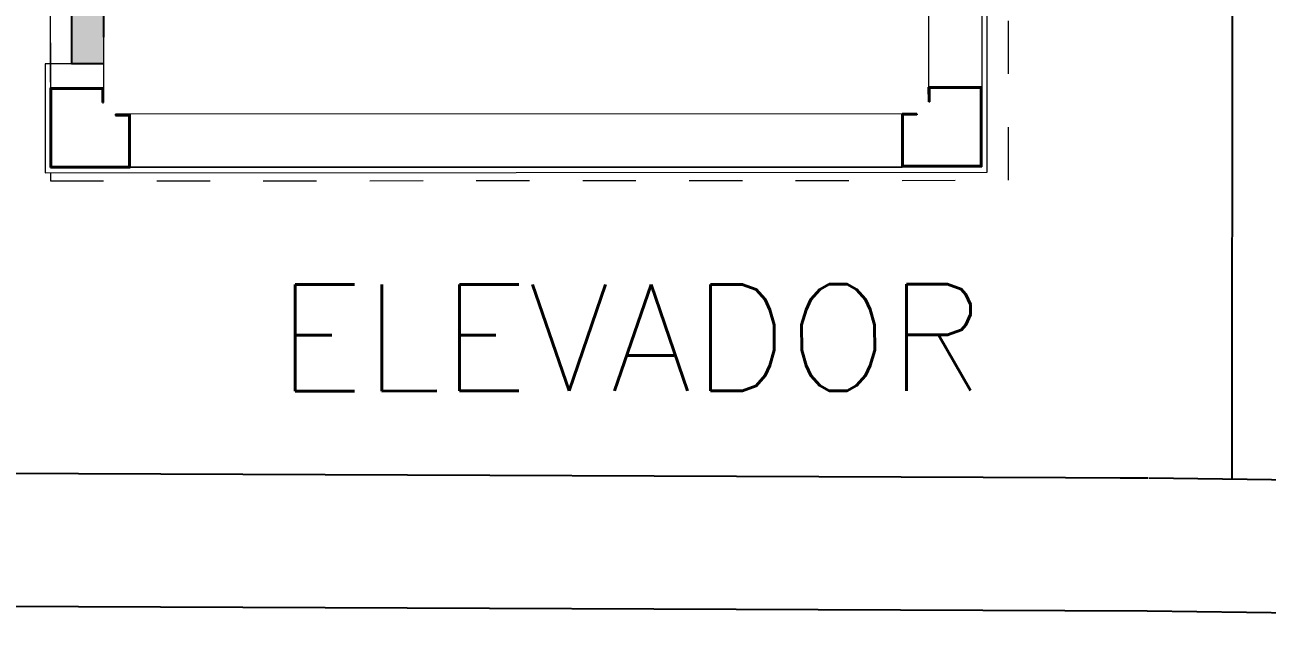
# Model space of a CAD drawing. Extents: x 26 to 324, y 73 to 188.
# Drawn here: x 181.611 to 183.945, y 161.912 to 163.059 of the extents above; entities that cross this region are included whole.
import ezdxf

# ---------------------------------------------------------------- set-up
doc = ezdxf.new("R2010")
doc.units = 0
doc.header["$LTSCALE"] = 0.01
doc.header["$MEASUREMENT"] = 0
doc.linetypes.add('HIDDEN', pattern=[0.375, 0.25, -0.125])
for name, color, linetype, lineweight in [('2COTA', 1, 'CONTINUOUS', 9), ('2H', 1, 'HIDDEN', 15), ('AR-ESQ-VT1', 1, 'CONTINUOUS', 9)]:
    doc.layers.add(name, color=color, linetype=linetype, lineweight=lineweight)
for name, color, linetype in [('47', 1, 'CONTINUOUS'), ('AR-ELV', 2, 'CONTINUOUS'), ('AR-PIS', 1, 'CONTINUOUS'), ('BANC', 2, 'CONTINUOUS'), ('PAREDE', 1, 'CONTINUOUS'), ('PISO', 1, 'CONTINUOUS'), ('TEXTO', 2, 'CONTINUOUS'), ('TEXTO-ENDEREÇO', 2, 'CONTINUOUS')]:
    doc.layers.add(name, color=color, linetype=linetype)
doc.styles.add('UNB-100', font='simplex.shx', dxfattribs={"height": 0.2})

msp = doc.modelspace()

# ---------------------------------------------------------------- hatches: boundary and pattern name
at = {"layer": '2COTA', "linetype": 'Continuous'}
msp.add_hatch(color=256, dxfattribs=at).paths.add_polyline_path([(181.7592, 163.1059), (181.7592, 163.0887), (181.7593, 162.9856), (181.6993, 162.9856), (181.6992, 163.1058)])

# ---------------------------------------------------------------- linework, layer by layer
at = {"layer": '2COTA', "ltscale": 35}
msp.add_line((181.7593, 162.9856), (181.6993, 162.9856), dxfattribs=at)
at = {"layer": '2H', "lineweight": 9, "ltscale": 20}
for p, q in [((183.4594, 162.7669), (183.4584, 164.4169)), ((181.6594, 162.7808), (181.6594, 162.7658)), ((181.6594, 162.7658), (183.4594, 162.7669))]:
    msp.add_line(p, q, dxfattribs=at)
at = {"layer": '47', "ltscale": 0.5}
msp.add_line((181.6992, 163.1058), (181.6993, 162.9856), dxfattribs=at)
at = {"layer": '47', "ltscale": 35}
msp.add_line((181.7593, 162.9856), (181.6993, 162.9856), dxfattribs=at)
at = {"layer": '47', "lineweight": 25, "ltscale": 35}
for p, q in [((181.6594, 162.7908), (181.6593, 162.9408)), ((181.6613, 162.9388), (181.7573, 162.9389)), ((181.6614, 162.7928), (181.6613, 162.9388)), ((181.7574, 162.9133), (181.7573, 162.9389)), ((181.7594, 162.9133), (181.7593, 162.9409)), ((183.3094, 162.9143), (183.3093, 162.9418)), ((183.4073, 162.9399), (183.3113, 162.9398)), ((183.3114, 162.9143), (183.3113, 162.9398)), ((183.4074, 162.7939), (183.4073, 162.9399)), ((183.4094, 162.7919), (183.4093, 162.9419)), ((181.7574, 162.9133), (181.7594, 162.9133)), ((183.3114, 162.9143), (183.3094, 162.9143)), ((181.7818, 162.8909), (181.7818, 162.8889)), ((181.7818, 162.8909), (181.8094, 162.8909)), ((181.7818, 162.8889), (181.8074, 162.8889)), ((181.8074, 162.7929), (181.8074, 162.8889)), ((181.8094, 162.7909), (181.8094, 162.8909)), ((183.2594, 162.7918), (183.2594, 162.8918)), ((183.2869, 162.8918), (183.2594, 162.8918)), ((183.2614, 162.7938), (183.2614, 162.8898)), ((183.2869, 162.8898), (183.2614, 162.8898)), ((183.2869, 162.8918), (183.2869, 162.8898)), ((181.6594, 162.7908), (181.8094, 162.7909)), ((181.6614, 162.7928), (181.8074, 162.7929)), ((183.4094, 162.7919), (183.2594, 162.7918)), ((183.4074, 162.7939), (183.2614, 162.7938))]:
    msp.add_line(p, q, dxfattribs=at)
at = {"layer": 'AR-ELV', "lineweight": 13}
for p, q in [((181.6584, 164.3908), (181.6594, 162.7908)), ((181.7585, 164.2409), (181.7593, 162.9409)), ((183.3085, 164.2418), (183.3093, 162.9418)), ((183.4085, 164.2419), (183.4093, 162.9419)), ((183.4085, 164.2419), (183.4094, 162.7919)), ((183.4085, 164.2419), (183.4093, 162.9919)), ((181.6592, 163.124), (181.6593, 162.9408)), ((183.2594, 162.8918), (181.8094, 162.8909)), ((183.1614, 162.7918), (181.6594, 162.7908))]:
    msp.add_line(p, q, dxfattribs=at)
at = {"layer": 'AR-ELV'}
msp.add_line((183.2594, 162.7918), (181.6594, 162.7908), dxfattribs=at)
at = {"layer": 'AR-ESQ-VT1'}
for p, q in [((183.4194, 162.7819), (183.4184, 164.4019)), ((181.6993, 162.9856), (181.6493, 162.9855)), ((181.6493, 162.9855), (181.6494, 162.7808)), ((181.6494, 162.7808), (183.4194, 162.7819))]:
    msp.add_line(p, q, dxfattribs=at)
at = {"layer": 'AR-PIS'}
msp.add_line((183.8797, 162.2072), (183.8811, 165.2779), dxfattribs=at)
at = {"layer": 'BANC'}
for p, q in [((187.2413, 162.1619), (183.7232, 162.2068)), ((183.72, 161.9568), (180.2016, 161.9718)), ((187.2381, 161.9119), (183.72, 161.9568))]:
    msp.add_line(p, q, dxfattribs=at)
at = {"layer": 'PAREDE', "ltscale": 0.5}
msp.add_line((181.7587, 163.9759), (181.7593, 163.0356), dxfattribs=at)
at = {"layer": 'PAREDE', "lineweight": 25, "ltscale": 35}
for p, q in [((181.6593, 162.9408), (181.7593, 162.9409)), ((183.4093, 162.9419), (183.3093, 162.9418))]:
    msp.add_line(p, q, dxfattribs=at)
at = {"layer": 'PISO'}
msp.add_line((183.7211, 162.2068), (183.6694, 162.207), dxfattribs=at)
at = {"layer": 'TEXTO-ENDEREÇO'}
msp.add_line((183.7211, 162.2068), (180.2027, 162.2218), dxfattribs=at)

# ---------------------------------------------------------------- texts
at = {"layer": 'TEXTO', "style": 'UNB-100'}
msp.add_text('ELEVADOR', height=0.2, rotation=0.0358, dxfattribs=at).set_placement((182.0851, 162.3707))

doc.saveas('drawing.dxf')
